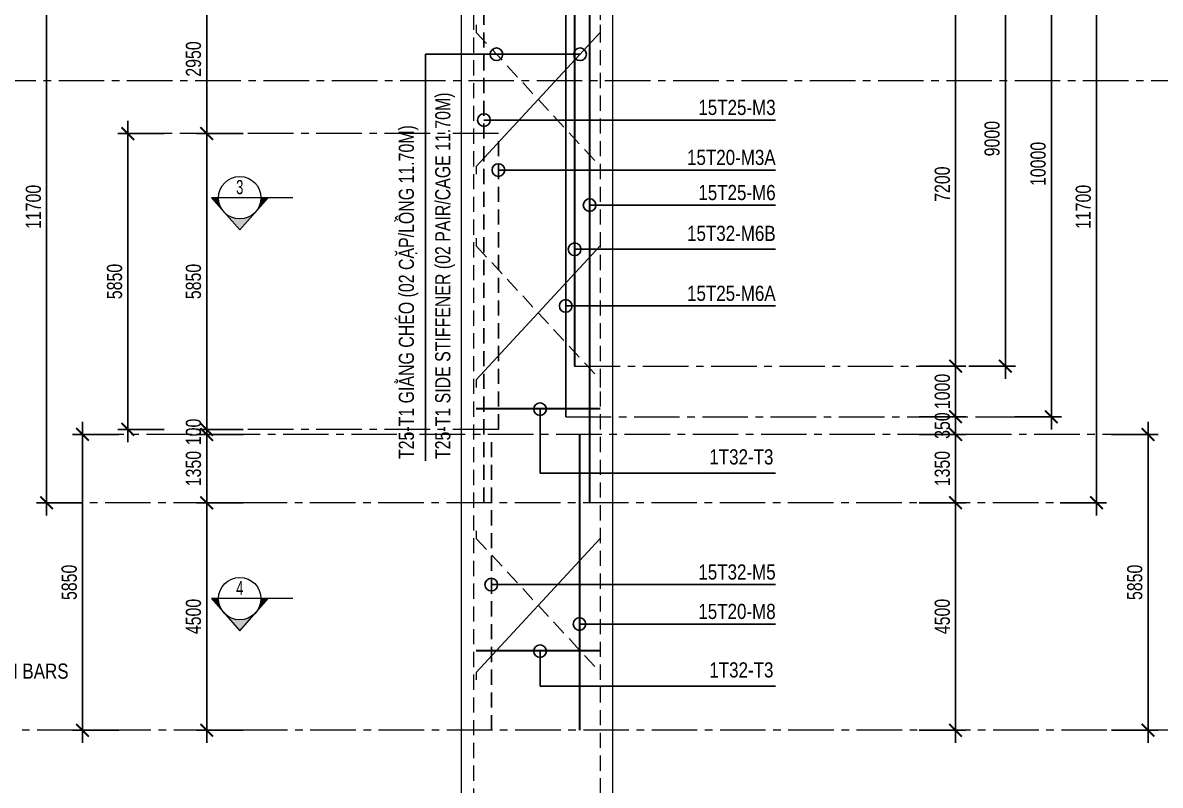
# Model space of a CAD drawing. Header units: millimetres. Extents: x 2746337 to 7547699, y -363432 to 15720.
# Drawn here: x 2871188 to 2893677, y -221482 to -206403 of the extents above; entities that cross this region are included whole.
import ezdxf
from ezdxf.enums import TextEntityAlignment as Align

# ---------------------------------------------------------------- set-up
doc = ezdxf.new("R2010")
doc.units = ezdxf.units.MM
doc.header["$LTSCALE"] = 1200
doc.header["$PDMODE"] = 3
for name, pattern in [('CENTER2', [1.125, 0.75, -0.125, 0.125, -0.125]), ('CONTINOUS', [0]), ('HIDDEN', [0.375, 0.25, -0.125])]:
    doc.linetypes.add(name, pattern=pattern)
for name, color, linetype, lineweight in [('1', 9, 'Continuous', 13), ('BOUND', 3, 'Continuous', 20), ('C1CO', 4, 'Continuous', 35), ('Grid line', 160, 'CENTER2', 5), ('HIDE', 8, 'HIDDEN', 13), ('K-THUOC', 1, 'Continuous', 18), ('LEADER', 8, 'Continuous', 9), ('T1CO', 4, 'Continuous', 20), ('T1HI', 4, 'HIDDEN', 13), ('TCCO', 4, 'Continuous', 35), ('TCHI', 4, 'HIDDEN', 30), ('TEXTMA', 2, 'Continuous', 13), ('TEXTVN', 2, 'Continuous', 20)]:
    doc.layers.add(name, color=color, linetype=linetype, lineweight=lineweight)
doc.styles.add('DB_Arial', font='arial.ttf', dxfattribs={"width": 0.8})
doc.styles.add('SMTEXT', font='arial.ttf', dxfattribs={"width": 0.75})
doc.styles.add('TEXTVN', font='VHELVCN.TTF', dxfattribs={"width": 0.8})
doc.dimstyles.new('BSV1-100', dxfattribs={"dimtxt": 300, "dimasz": 250, "dimexe": 200, "dimexo": 0, "dimgap": 108, "dimtad": 1, "dimdec": 0, "dimdsep": 46, "dimtxsty": 'SMTEXT', "dimblk": 'ARCHTICK', "dimcen": 100, "dimdle": 250, "dimclrd": 256, "dimclre": 256, "dimclrt": 1, "dimadec": 0, "dimazin": 0, "dimtfac": 1, "dimtdec": 0, "dimtix": 1, "dimtmove": 2, "dimatfit": 3, "dimfxl": 720, "dimfxlon": 1, "dimtolj": 1, "dimtzin": 0, "dimarcsym": 0})
doc.dimstyles.new('BSV25', dxfattribs={"dimtxt": 300, "dimasz": 250, "dimexe": 200, "dimexo": 0, "dimgap": 108, "dimtad": 1, "dimdec": 0, "dimlfac": 0.25, "dimdsep": 46, "dimtxsty": 'SMTEXT', "dimblk": 'ARCHTICK', "dimcen": 100, "dimdle": 250, "dimclrd": 256, "dimclre": 256, "dimclrt": 2, "dimadec": 0, "dimazin": 0, "dimtfac": 1, "dimtdec": 0, "dimtix": 1, "dimtmove": 2, "dimatfit": 3, "dimfxl": 800, "dimfxlon": 1, "dimtolj": 1, "dimtzin": 0, "dimarcsym": 0})

# ---------------------------------------------------------------- blocks, each defined once
blk = doc.blocks.new('_ArchTick')
at = {"color": 0, "linetype": 'ByBlock', "const_width": 0.15}
blk.add_lwpolyline([(-0.5, -0.5), (0.5, 0.5)], dxfattribs=at)
blk = doc.blocks.new('*D1327')
at = {"layer": 'Defpoints', "color": 0, "transparency": 16777216}
for p in [(2879855, -203245), (2866096, -206245), (2879855, -206245)]:
    blk.add_point(p, dxfattribs=at)
at = {"layer": 'K-THUOC', "lineweight": -2, "transparency": 16777216}
for p, q in [((2866096, -202995), (2866096, -206495)), ((2866816, -203245), (2865896, -203245)), ((2866816, -206245), (2865896, -206245))]:
    blk.add_line(p, q, dxfattribs=at)
at = {"layer": 'K-THUOC', "lineweight": -2, "transparency": 16777216, "xscale": 250, "yscale": 250, "zscale": 250}
for p, rotation in [((2866096, -203245), 90), ((2866096, -206245), 270)]:
    blk.add_blockref('_ArchTick', p, dxfattribs=dict(at, rotation=rotation))
at = {"layer": 'K-THUOC', "color": 1, "transparency": 16777216, "char_height": 300, "attachment_point": 5, "rotation": 90, "style": 'SMTEXT'}
for s, insert in [('\\A1;T12a200-L1,L2,L3', (2866384, -204745)), ('\\A1;3000', (2865834, -204745))]:
    blk.add_mtext(s, dxfattribs=dict(at, insert=insert))
blk = doc.blocks.new('*D1328')
at = {"layer": 'Defpoints', "color": 0, "transparency": 16777216}
for p in [(2879855, -206245), (2866096, -220395), (2872898, -220395)]:
    blk.add_point(p, dxfattribs=at)
at = {"layer": 'K-THUOC', "lineweight": -2, "transparency": 16777216}
for p, q in [((2866096, -205995), (2866096, -220645)), ((2866816, -206245), (2865896, -206245)), ((2866816, -220395), (2865896, -220395))]:
    blk.add_line(p, q, dxfattribs=at)
at = {"layer": 'K-THUOC', "lineweight": -2, "transparency": 16777216, "xscale": 250, "yscale": 250, "zscale": 250}
for p, rotation in [((2866096, -206245), 90), ((2866096, -220395), 270)]:
    blk.add_blockref('_ArchTick', p, dxfattribs=dict(at, rotation=rotation))
at = {"layer": 'K-THUOC', "color": 1, "transparency": 16777216, "char_height": 300, "attachment_point": 5, "rotation": 90, "style": 'SMTEXT'}
for s, insert in [('\\A1;T12a300-L1,L2,L3', (2866384, -213320)), ('\\A1;14150', (2865835, -213320))]:
    blk.add_mtext(s, dxfattribs=dict(at, insert=insert))
blk = doc.blocks.new('SIGSEC')
at = {"layer": '1', "lineweight": 9}
h = blk.add_hatch(color=256, dxfattribs=at)
h.dxf.hatch_style = 1
h.paths.add_polyline_path([(-420, 0), (-560, 0), (-315, -278, -0.182676)])
h = blk.add_hatch(color=256, dxfattribs=at)
h.dxf.hatch_style = 1
h.paths.add_polyline_path([(560, 0), (420, 0, -0.182676), (315, -278)])
h = blk.add_hatch(color=256, dxfattribs=at)
h.dxf.hatch_style = 1
h.paths.add_polyline_path([(315, -278, -0.451416), (-315, -278), (0, -635)])
at = {"layer": '1', "lineweight": 9, "elevation": 0}
blk.add_lwpolyline([(1050, 0), (-560, 0), (0, -635), (560, 0)], dxfattribs=at)
at = {"layer": '1', "lineweight": 9}
blk.add_circle((0, 0), 420, dxfattribs=at)
at = {"layer": 'BOUND', "lineweight": 9, "style": 'TEXTVN', "width": 0.8}
blk.add_attdef('SEC', text='', height=280, dxfattribs=at).set_placement((0, 210, 0), align=Align.MIDDLE_CENTER)
blk = doc.blocks.new('*D1332')
at = {"layer": 'Defpoints', "color": 0, "transparency": 16777216}
for p in [(2896467, -203745), (2865080, -207545), (2897724, -207545)]:
    blk.add_point(p, dxfattribs=at)
at = {"layer": 'K-THUOC', "lineweight": -2, "transparency": 16777216}
for p, q in [((2865080, -203495), (2865080, -207795)), ((2865800, -203745), (2864880, -203745)), ((2865800, -207545), (2864880, -207545))]:
    blk.add_line(p, q, dxfattribs=at)
at = {"layer": 'K-THUOC', "lineweight": -2, "transparency": 16777216, "xscale": 250, "yscale": 250, "zscale": 250}
for p, rotation in [((2865080, -203745), 90), ((2865080, -207545), 270)]:
    blk.add_blockref('_ArchTick', p, dxfattribs=dict(at, rotation=rotation))
at = {"layer": 'K-THUOC', "color": 1, "transparency": 16777216, "insert": (2864819, -205645), "char_height": 300, "attachment_point": 5, "rotation": 90, "style": 'SMTEXT'}
blk.add_mtext('\\A1;3800', dxfattribs=at)
blk = doc.blocks.new('*D1338')
at = {"layer": 'Defpoints', "color": 0, "transparency": 16777216}
for p in [(2882855, -205995), (2882855, -213195), (2889630, -213195)]:
    blk.add_point(p, dxfattribs=at)
at = {"layer": 'K-THUOC', "lineweight": -2, "transparency": 16777216}
for p, q in [((2889630, -205745), (2889630, -213445)), ((2888910, -205995), (2889830, -205995)), ((2888910, -213195), (2889830, -213195))]:
    blk.add_line(p, q, dxfattribs=at)
at = {"layer": 'K-THUOC', "lineweight": -2, "transparency": 16777216, "xscale": 250, "yscale": 250, "zscale": 250}
for p, rotation in [((2889630, -205995), 90), ((2889630, -213195), 270)]:
    blk.add_blockref('_ArchTick', p, dxfattribs=dict(at, rotation=rotation))
at = {"layer": 'K-THUOC', "color": 1, "transparency": 16777216, "insert": (2889369, -209595), "char_height": 300, "attachment_point": 5, "rotation": 90, "style": 'SMTEXT'}
blk.add_mtext('\\A1;7200', dxfattribs=at)
blk = doc.blocks.new('*D1339')
at = {"layer": 'Defpoints', "color": 0, "transparency": 16777216}
for p in [(2882855, -214195), (2882855, -214545), (2889630, -214545)]:
    blk.add_point(p, dxfattribs=at)
at = {"layer": 'K-THUOC', "lineweight": -2, "transparency": 16777216}
for p, q in [((2889630, -214195), (2889630, -213945)), ((2888910, -214195), (2889830, -214195)), ((2889630, -214195), (2889630, -214545)), ((2888910, -214545), (2889830, -214545)), ((2889630, -214545), (2889630, -214795))]:
    blk.add_line(p, q, dxfattribs=at)
at = {"layer": 'K-THUOC', "lineweight": -2, "transparency": 16777216, "xscale": 250, "yscale": 250, "zscale": 250}
for p, rotation in [((2889630, -214195), 270), ((2889630, -214545), 90)]:
    blk.add_blockref('_ArchTick', p, dxfattribs=dict(at, rotation=rotation))
at = {"layer": 'K-THUOC', "color": 1, "transparency": 16777216, "insert": (2889369, -214370), "char_height": 300, "attachment_point": 5, "rotation": 90, "style": 'SMTEXT'}
blk.add_mtext('\\A1;350', dxfattribs=at)
blk = doc.blocks.new('*D1340')
at = {"layer": 'Defpoints', "color": 0, "transparency": 16777216}
for p in [(2882855, -214545), (2882855, -215895), (2889630, -215895)]:
    blk.add_point(p, dxfattribs=at)
at = {"layer": 'K-THUOC', "lineweight": -2, "transparency": 16777216}
for p, q in [((2889630, -214295), (2889630, -216145)), ((2888910, -214545), (2889830, -214545)), ((2888910, -215895), (2889830, -215895))]:
    blk.add_line(p, q, dxfattribs=at)
at = {"layer": 'K-THUOC', "lineweight": -2, "transparency": 16777216, "xscale": 250, "yscale": 250, "zscale": 250}
for p, rotation in [((2889630, -214545), 90), ((2889630, -215895), 270)]:
    blk.add_blockref('_ArchTick', p, dxfattribs=dict(at, rotation=rotation))
at = {"layer": 'K-THUOC', "color": 1, "transparency": 16777216, "insert": (2889369, -215220), "char_height": 300, "attachment_point": 5, "rotation": 90, "style": 'SMTEXT'}
blk.add_mtext('\\A1;1350', dxfattribs=at)
blk = doc.blocks.new('*D1341')
at = {"layer": 'Defpoints', "color": 0, "transparency": 16777216}
for p in [(2882505, -215895), (2882855, -220395), (2889630, -220395)]:
    blk.add_point(p, dxfattribs=at)
at = {"layer": 'K-THUOC', "lineweight": -2, "transparency": 16777216}
for p, q in [((2889630, -215645), (2889630, -220645)), ((2888910, -215895), (2889830, -215895)), ((2888910, -220395), (2889830, -220395))]:
    blk.add_line(p, q, dxfattribs=at)
at = {"layer": 'K-THUOC', "lineweight": -2, "transparency": 16777216, "xscale": 250, "yscale": 250, "zscale": 250}
for p, rotation in [((2889630, -215895), 90), ((2889630, -220395), 270)]:
    blk.add_blockref('_ArchTick', p, dxfattribs=dict(at, rotation=rotation))
at = {"layer": 'K-THUOC', "color": 1, "transparency": 16777216, "insert": (2889369, -218145), "char_height": 300, "attachment_point": 5, "rotation": 90, "style": 'SMTEXT'}
blk.add_mtext('\\A1;4500', dxfattribs=at)
blk = doc.blocks.new('*D1342')
at = {"layer": 'Defpoints', "color": 0, "transparency": 16777216}
for p in [(2882355, -214545), (2893435, -214545), (2882355, -220395)]:
    blk.add_point(p, dxfattribs=at)
at = {"layer": 'K-THUOC', "lineweight": -2, "transparency": 16777216}
for p, q in [((2893435, -220645), (2893435, -214295)), ((2892715, -214545), (2893635, -214545)), ((2892715, -220395), (2893635, -220395))]:
    blk.add_line(p, q, dxfattribs=at)
at = {"layer": 'K-THUOC', "lineweight": -2, "transparency": 16777216, "xscale": 250, "yscale": 250, "zscale": 250}
for p, rotation in [((2893435, -214545), 90), ((2893435, -220395), 270)]:
    blk.add_blockref('_ArchTick', p, dxfattribs=dict(at, rotation=rotation))
at = {"layer": 'K-THUOC', "color": 1, "transparency": 16777216, "insert": (2893174, -217470), "char_height": 300, "attachment_point": 5, "rotation": 90, "style": 'SMTEXT'}
blk.add_mtext('\\A1;5850', dxfattribs=at)
blk = doc.blocks.new('*D1343')
at = {"layer": 'Defpoints', "color": 0, "transparency": 16777216}
for p in [(2881804, -204195), (2892417, -204195), (2881804, -215895)]:
    blk.add_point(p, dxfattribs=at)
at = {"layer": 'K-THUOC', "lineweight": -2, "transparency": 16777216}
for p, q in [((2892417, -216145), (2892417, -203945)), ((2891697, -204195), (2892617, -204195)), ((2891697, -215895), (2892617, -215895))]:
    blk.add_line(p, q, dxfattribs=at)
at = {"layer": 'K-THUOC', "lineweight": -2, "transparency": 16777216, "xscale": 250, "yscale": 250, "zscale": 250}
for p, rotation in [((2892417, -204195), 90), ((2892417, -215895), 270)]:
    blk.add_blockref('_ArchTick', p, dxfattribs=dict(at, rotation=rotation))
at = {"layer": 'K-THUOC', "color": 1, "transparency": 16777216, "insert": (2892156, -210045), "char_height": 300, "attachment_point": 5, "rotation": 90, "style": 'SMTEXT'}
blk.add_mtext('\\A1;11700', dxfattribs=at)
blk = doc.blocks.new('*D1346')
at = {"layer": 'Defpoints', "color": 0, "transparency": 16777216}
for p in [(2881504, -204195), (2891524, -204195), (2881504, -214195)]:
    blk.add_point(p, dxfattribs=at)
at = {"layer": 'K-THUOC', "lineweight": -2, "transparency": 16777216}
for p, q in [((2891524, -214445), (2891524, -203945)), ((2890804, -204195), (2891724, -204195)), ((2890804, -214195), (2891724, -214195))]:
    blk.add_line(p, q, dxfattribs=at)
at = {"layer": 'K-THUOC', "lineweight": -2, "transparency": 16777216, "xscale": 250, "yscale": 250, "zscale": 250}
for p, rotation in [((2891524, -204195), 90), ((2891524, -214195), 270)]:
    blk.add_blockref('_ArchTick', p, dxfattribs=dict(at, rotation=rotation))
at = {"layer": 'K-THUOC', "color": 1, "transparency": 16777216, "insert": (2891263, -209195), "char_height": 300, "attachment_point": 5, "rotation": 90, "style": 'SMTEXT'}
blk.add_mtext('\\A1;10000', dxfattribs=at)
blk = doc.blocks.new('*D1347')
at = {"layer": 'Defpoints', "color": 0, "transparency": 16777216}
for p in [(2882098, -204195), (2890614, -204195), (2882098, -213195)]:
    blk.add_point(p, dxfattribs=at)
at = {"layer": 'K-THUOC', "lineweight": -2, "transparency": 16777216}
for p, q in [((2890614, -213445), (2890614, -203945)), ((2889894, -204195), (2890814, -204195)), ((2889894, -213195), (2890814, -213195))]:
    blk.add_line(p, q, dxfattribs=at)
at = {"layer": 'K-THUOC', "lineweight": -2, "transparency": 16777216, "xscale": 250, "yscale": 250, "zscale": 250}
for p, rotation in [((2890614, -204195), 90), ((2890614, -213195), 270)]:
    blk.add_blockref('_ArchTick', p, dxfattribs=dict(at, rotation=rotation))
at = {"layer": 'K-THUOC', "color": 1, "transparency": 16777216, "insert": (2890353, -208695), "char_height": 300, "attachment_point": 5, "rotation": 90, "style": 'SMTEXT'}
blk.add_mtext('\\A1;9000', dxfattribs=at)
blk = doc.blocks.new('*D1350')
at = {"layer": 'Defpoints', "color": 0, "transparency": 16777216}
for p in [(2879831, -205645), (2874825, -208595), (2879831, -208595)]:
    blk.add_point(p, dxfattribs=at)
at = {"layer": 'K-THUOC', "lineweight": -2, "transparency": 16777216}
for p, q in [((2874825, -205395), (2874825, -208845)), ((2875545, -205645), (2874625, -205645)), ((2875545, -208595), (2874625, -208595))]:
    blk.add_line(p, q, dxfattribs=at)
at = {"layer": 'K-THUOC', "lineweight": -2, "transparency": 16777216, "xscale": 250, "yscale": 250, "zscale": 250}
for p, rotation in [((2874825, -205645), 90), ((2874825, -208595), 270)]:
    blk.add_blockref('_ArchTick', p, dxfattribs=dict(at, rotation=rotation))
at = {"layer": 'K-THUOC', "color": 1, "transparency": 16777216, "insert": (2874564, -207120), "char_height": 300, "attachment_point": 5, "rotation": 90, "style": 'SMTEXT'}
blk.add_mtext('\\A1;2950', dxfattribs=at)
blk = doc.blocks.new('*D1351')
at = {"layer": 'Defpoints', "color": 0, "transparency": 16777216}
for p in [(2879831, -215895), (2874825, -220395), (2879831, -220395)]:
    blk.add_point(p, dxfattribs=at)
at = {"layer": 'K-THUOC', "lineweight": -2, "transparency": 16777216}
for p, q in [((2874825, -215645), (2874825, -220645)), ((2875545, -215895), (2874625, -215895)), ((2875545, -220395), (2874625, -220395))]:
    blk.add_line(p, q, dxfattribs=at)
at = {"layer": 'K-THUOC', "lineweight": -2, "transparency": 16777216, "xscale": 250, "yscale": 250, "zscale": 250}
for p, rotation in [((2874825, -215895), 90), ((2874825, -220395), 270)]:
    blk.add_blockref('_ArchTick', p, dxfattribs=dict(at, rotation=rotation))
at = {"layer": 'K-THUOC', "color": 1, "transparency": 16777216, "insert": (2874564, -218145), "char_height": 300, "attachment_point": 5, "rotation": 90, "style": 'SMTEXT'}
blk.add_mtext('\\A1;4500', dxfattribs=at)
blk = doc.blocks.new('*D1352')
at = {"layer": 'Defpoints', "color": 0, "transparency": 16777216}
for p in [(2871660, -204195), (2880031, -204195), (2880031, -215895)]:
    blk.add_point(p, dxfattribs=at)
at = {"layer": 'K-THUOC', "lineweight": -2, "transparency": 16777216}
for p, q in [((2871660, -216145), (2871660, -203945)), ((2872380, -204195), (2871460, -204195)), ((2872380, -215895), (2871460, -215895))]:
    blk.add_line(p, q, dxfattribs=at)
at = {"layer": 'K-THUOC', "lineweight": -2, "transparency": 16777216, "xscale": 250, "yscale": 250, "zscale": 250}
for p, rotation in [((2871660, -204195), 90), ((2871660, -215895), 270)]:
    blk.add_blockref('_ArchTick', p, dxfattribs=dict(at, rotation=rotation))
at = {"layer": 'K-THUOC', "color": 1, "transparency": 16777216, "insert": (2871399, -210045), "char_height": 300, "attachment_point": 5, "rotation": 90, "style": 'SMTEXT'}
blk.add_mtext('\\A1;11700', dxfattribs=at)
blk = doc.blocks.new('*D1360')
at = {"layer": 'Defpoints', "color": 0, "transparency": 16777216}
for p in [(2897483, -194895), (2891936, -220395), (2902651, -220395)]:
    blk.add_point(p, dxfattribs=at)
at = {"layer": 'K-THUOC', "lineweight": -2, "transparency": 16777216}
for p, q in [((2902651, -194645), (2902651, -220645)), ((2901931, -194895), (2902851, -194895)), ((2901931, -220395), (2902851, -220395))]:
    blk.add_line(p, q, dxfattribs=at)
at = {"layer": 'K-THUOC', "lineweight": -2, "transparency": 16777216, "xscale": 250, "yscale": 250, "zscale": 250}
for p, rotation in [((2902651, -194895), 90), ((2902651, -220395), 270)]:
    blk.add_blockref('_ArchTick', p, dxfattribs=dict(at, rotation=rotation))
at = {"layer": 'K-THUOC', "color": 1, "transparency": 16777216, "insert": (2902390, -207645), "char_height": 300, "attachment_point": 5, "rotation": 90, "style": 'SMTEXT'}
blk.add_mtext('\\A1;25500', dxfattribs=at)
blk = doc.blocks.new('*D1361')
at = {"layer": 'Defpoints', "color": 0, "transparency": 16777216}
for p in [(2891936, -220395), (2893508, -239395), (2902651, -239395)]:
    blk.add_point(p, dxfattribs=at)
at = {"layer": 'K-THUOC', "lineweight": -2, "transparency": 16777216}
for p, q in [((2902651, -220145), (2902651, -239645)), ((2901931, -220395), (2902851, -220395)), ((2901931, -239395), (2902851, -239395))]:
    blk.add_line(p, q, dxfattribs=at)
at = {"layer": 'K-THUOC', "lineweight": -2, "transparency": 16777216, "xscale": 250, "yscale": 250, "zscale": 250}
for p, rotation in [((2902651, -220395), 90), ((2902651, -239395), 270)]:
    blk.add_blockref('_ArchTick', p, dxfattribs=dict(at, rotation=rotation))
at = {"layer": 'K-THUOC', "color": 1, "transparency": 16777216, "insert": (2902390, -229895), "char_height": 300, "attachment_point": 5, "rotation": 90, "style": 'SMTEXT'}
blk.add_mtext('\\A1;19000', dxfattribs=at)
blk = doc.blocks.new('*D1362')
at = {"layer": 'Defpoints', "color": 0, "transparency": 16777216}
for p in [(2896683, -194395), (2903712, -194395), (2891936, -220395)]:
    blk.add_point(p, dxfattribs=at)
at = {"layer": 'K-THUOC', "lineweight": -2, "transparency": 16777216}
for p, q in [((2903712, -220645), (2903712, -194145)), ((2902992, -194395), (2903912, -194395)), ((2902992, -220395), (2903912, -220395))]:
    blk.add_line(p, q, dxfattribs=at)
at = {"layer": 'K-THUOC', "lineweight": -2, "transparency": 16777216, "xscale": 250, "yscale": 250, "zscale": 250}
for p, rotation in [((2903712, -194395), 90), ((2903712, -220395), 270)]:
    blk.add_blockref('_ArchTick', p, dxfattribs=dict(at, rotation=rotation))
at = {"layer": 'K-THUOC', "color": 1, "transparency": 16777216, "insert": (2903451, -207395), "char_height": 300, "attachment_point": 5, "rotation": 90, "style": 'SMTEXT'}
blk.add_mtext('\\A1;26000', dxfattribs=at)
blk = doc.blocks.new('lop2-type2')
at = {"layer": 'TCHI', "color": 6, "linetype": 'CONTINOUS'}
for p, q in [((2735120, -11600), (2735120, -5750)), ((2735270, -19800), (2735270, -9800))]:
    blk.add_line(p, q, dxfattribs=at)
blk = doc.blocks.new('lop1-type2')
at = {"layer": 'C1CO'}
for p, q in [((2730241, 450), (2730241, -4100)), ((2730091, -2600), (2730091, -11600)), ((2730241, -9800), (2730241, -21500)), ((2730041, -20150), (2730041, -26000))]:
    blk.add_line(p, q, dxfattribs=at)
at = {"layer": 'TCCO'}
blk.add_line((2729944, -9800), (2729944, -18800), dxfattribs=at)
blk = doc.blocks.new('T.lopđat-type 2')
at = {"layer": 'TCHI', "linetype": 'HIDDEN'}
for p, q in [((2968545, -11250), (2968545, 450)), ((2968395, -21500), (2968395, -9800)), ((2968545, -26000), (2968545, -20150))]:
    blk.add_line(p, q, dxfattribs=at)
at = {"layer": 'TCHI', "color": 6, "linetype": 'HIDDEN'}
for p, q in [((2968743, -10300), (2968743, -2500)), ((2968681, -20050), (2968681, -14200))]:
    blk.add_line(p, q, dxfattribs=at)
blk = doc.blocks.new('*D1401')
at = {"layer": 'Defpoints', "color": 0, "transparency": 16777216}
for p in [(2879855, -208595), (2874825, -214445), (2879855, -214445)]:
    blk.add_point(p, dxfattribs=at)
at = {"layer": 'K-THUOC', "lineweight": -2, "transparency": 16777216}
for p, q in [((2874825, -208345), (2874825, -214695)), ((2875545, -208595), (2874625, -208595)), ((2875545, -214445), (2874625, -214445))]:
    blk.add_line(p, q, dxfattribs=at)
at = {"layer": 'K-THUOC', "lineweight": -2, "transparency": 16777216, "xscale": 250, "yscale": 250, "zscale": 250}
for p, rotation in [((2874825, -208595), 90), ((2874825, -214445), 270)]:
    blk.add_blockref('_ArchTick', p, dxfattribs=dict(at, rotation=rotation))
at = {"layer": 'K-THUOC', "color": 1, "transparency": 16777216, "insert": (2874564, -211520), "char_height": 300, "attachment_point": 5, "rotation": 90, "style": 'SMTEXT'}
blk.add_mtext('\\A1;5850', dxfattribs=at)
blk = doc.blocks.new('*D1402')
at = {"layer": 'Defpoints', "color": 0, "transparency": 16777216}
for p in [(2880836, -214445), (2874825, -214545), (2880700, -214545)]:
    blk.add_point(p, dxfattribs=at)
at = {"layer": 'K-THUOC', "lineweight": -2, "transparency": 16777216}
for p, q in [((2874825, -214445), (2874825, -214195)), ((2875545, -214445), (2874625, -214445)), ((2874825, -214445), (2874825, -214545)), ((2875545, -214545), (2874625, -214545)), ((2874825, -214545), (2874825, -214795))]:
    blk.add_line(p, q, dxfattribs=at)
at = {"layer": 'K-THUOC', "lineweight": -2, "transparency": 16777216, "xscale": 250, "yscale": 250, "zscale": 250}
for p, rotation in [((2874825, -214445), 270), ((2874825, -214545), 90)]:
    blk.add_blockref('_ArchTick', p, dxfattribs=dict(at, rotation=rotation))
at = {"layer": 'K-THUOC', "color": 1, "transparency": 16777216, "insert": (2874564, -214495), "char_height": 300, "attachment_point": 5, "rotation": 90, "style": 'SMTEXT'}
blk.add_mtext('\\A1;100', dxfattribs=at)
blk = doc.blocks.new('*D1403')
at = {"layer": 'Defpoints', "color": 0, "transparency": 16777216}
for p in [(2880405, -214545), (2874825, -215895), (2880405, -215895)]:
    blk.add_point(p, dxfattribs=at)
at = {"layer": 'K-THUOC', "lineweight": -2, "transparency": 16777216}
for p, q in [((2874825, -214295), (2874825, -216145)), ((2875545, -214545), (2874625, -214545)), ((2875545, -215895), (2874625, -215895))]:
    blk.add_line(p, q, dxfattribs=at)
at = {"layer": 'K-THUOC', "lineweight": -2, "transparency": 16777216, "xscale": 250, "yscale": 250, "zscale": 250}
for p, rotation in [((2874825, -214545), 90), ((2874825, -215895), 270)]:
    blk.add_blockref('_ArchTick', p, dxfattribs=dict(at, rotation=rotation))
at = {"layer": 'K-THUOC', "color": 1, "transparency": 16777216, "insert": (2874564, -215220), "char_height": 300, "attachment_point": 5, "rotation": 90, "style": 'SMTEXT'}
blk.add_mtext('\\A1;1350', dxfattribs=at)
blk = doc.blocks.new('*D1405')
at = {"layer": 'Defpoints', "color": 0, "transparency": 16777216}
for p in [(2872369, -214545), (2880562, -214545), (2880562, -220395)]:
    blk.add_point(p, dxfattribs=at)
at = {"layer": 'K-THUOC', "lineweight": -2, "transparency": 16777216}
for p, q in [((2872369, -220645), (2872369, -214295)), ((2873089, -214545), (2872169, -214545)), ((2873089, -220395), (2872169, -220395))]:
    blk.add_line(p, q, dxfattribs=at)
at = {"layer": 'K-THUOC', "lineweight": -2, "transparency": 16777216, "xscale": 250, "yscale": 250, "zscale": 250}
for p, rotation in [((2872369, -214545), 90), ((2872369, -220395), 270)]:
    blk.add_blockref('_ArchTick', p, dxfattribs=dict(at, rotation=rotation))
at = {"layer": 'K-THUOC', "color": 1, "transparency": 16777216, "insert": (2872108, -217470), "char_height": 300, "attachment_point": 5, "rotation": 90, "style": 'SMTEXT'}
blk.add_mtext('\\A1;5850', dxfattribs=at)
blk = doc.blocks.new('*D1406')
at = {"layer": 'Defpoints', "color": 0, "transparency": 16777216}
for p in [(2882855, -213195), (2882855, -214194), (2889630, -214194)]:
    blk.add_point(p, dxfattribs=at)
at = {"layer": 'K-THUOC', "lineweight": -2, "transparency": 16777216}
for p, q in [((2889630, -212945), (2889630, -214444)), ((2888910, -213195), (2889830, -213195)), ((2888910, -214194), (2889830, -214194))]:
    blk.add_line(p, q, dxfattribs=at)
at = {"layer": 'K-THUOC', "lineweight": -2, "transparency": 16777216, "xscale": 250, "yscale": 250, "zscale": 250}
for p, rotation in [((2889630, -213195), 90), ((2889630, -214194), 270)]:
    blk.add_blockref('_ArchTick', p, dxfattribs=dict(at, rotation=rotation))
at = {"layer": 'K-THUOC', "color": 1, "transparency": 16777216, "insert": (2889369, -213694), "char_height": 300, "attachment_point": 5, "rotation": 90, "style": 'SMTEXT'}
blk.add_mtext('\\A1;1000', dxfattribs=at)
blk = doc.blocks.new('*D1407')
at = {"layer": 'Defpoints', "color": 0, "transparency": 16777216}
for p in [(2877847, -208595), (2873265, -214445), (2877847, -214445)]:
    blk.add_point(p, dxfattribs=at)
at = {"layer": 'K-THUOC', "lineweight": -2, "transparency": 16777216}
for p, q in [((2873265, -208345), (2873265, -214695)), ((2873985, -208595), (2873065, -208595)), ((2873985, -214445), (2873065, -214445))]:
    blk.add_line(p, q, dxfattribs=at)
at = {"layer": 'K-THUOC', "lineweight": -2, "transparency": 16777216, "xscale": 250, "yscale": 250, "zscale": 250}
for p, rotation in [((2873265, -208595), 90), ((2873265, -214445), 270)]:
    blk.add_blockref('_ArchTick', p, dxfattribs=dict(at, rotation=rotation))
at = {"layer": 'K-THUOC', "color": 1, "transparency": 16777216, "insert": (2873004, -211520), "char_height": 300, "attachment_point": 5, "rotation": 90, "style": 'SMTEXT'}
blk.add_mtext('\\A1;5850', dxfattribs=at)

msp = doc.modelspace()

# ---------------------------------------------------------------- linework, layer by layer
at = {"layer": 'BOUND'}
msp.add_line((2879855.2, -193984.7), (2879855.2, -239394.7), dxfattribs=at)
msp.add_lwpolyline([(2879855.2, -239394.7), (2882855.2, -239394.7), (2882855.2, -194894.7), (2879855.2, -194894.7)], close=True, dxfattribs=at)
at = {"layer": 'C1CO'}
for p, q in [((2880155.2, -214032.9), (2882605.2, -214032.9)), ((2880155.2, -218818.7), (2882605.2, -218818.7))]:
    msp.add_line(p, q, dxfattribs=at)
at = {"layer": 'Grid line', "color": 2}
msp.add_line((2861098.5, -207544.7), (2897551.4, -207544.7), dxfattribs=at)
at = {"layer": 'Grid line'}
for p, q in [((2880590.9, -208594.7), (2873794.8, -208594.7)), ((2882098.4, -213194.7), (2890813.7, -213194.7)), ((2881923.7, -214194.7), (2891724.3, -214194.7)), ((2880590.9, -214444.7), (2875365.5, -214444.7)), ((2893434.9, -214545.2), (2873090.2, -214545.2)), ((2892616.8, -215895.2), (2871460.3, -215895.2)), ((2902073.3, -220394.7), (2866455.3, -220394.7))]:
    msp.add_line(p, q, dxfattribs=at)
at = {"layer": 'HIDE'}
for p, q in [((2880105.2, -239394.7), (2880105.2, -193894.7)), ((2882605.2, -193894.7), (2882605.2, -239394.7))]:
    msp.add_line(p, q, dxfattribs=at)
at = {"layer": 'T1CO'}
for points in [[(2882605.2, -206445), (2882605.2, -206595), (2880155.2, -209245), (2880155.2, -209395)], [(2882605.2, -210665.5), (2882605.2, -210815.5), (2880155.2, -213465.5), (2880155.2, -213615.5)], [(2882605.2, -216450.5), (2882605.2, -216600.5), (2880155.2, -219250.5), (2880155.2, -219400.5)]]:
    msp.add_lwpolyline(points, dxfattribs=at)
at = {"layer": 'T1HI'}
for points in [[(2880155.2, -206445), (2880155.2, -206595), (2882605.2, -209245), (2882605.2, -209395)], [(2880155.2, -210665.5), (2880155.2, -210815.5), (2882605.2, -213465.5), (2882605.2, -213615.5)], [(2880155.2, -216450.5), (2880155.2, -216600.5), (2882605.2, -219250.5), (2882605.2, -219400.5)]]:
    msp.add_lwpolyline(points, dxfattribs=at)

# ---------------------------------------------------------------- block references
for name, p in [('T.lopđat-type 2', (-88089.7, -194394.7)), ('lop1-type2', (152154.4, -194394.7)), ('lop2-type2', (146653.5, -194394.7))]:
    msp.add_blockref(name, p)
at = {"layer": '1', "lineweight": 20}
for p, values in [((2875478.2, -209863.7), {'SEC': '3'}), ((2875478.2, -217791.9, 0), {'SEC': '4'})]:
    msp.add_blockref('SIGSEC', p, dxfattribs=at).add_auto_attribs(values)

# ---------------------------------------------------------------- texts
at = {"layer": 'TEXTMA', "style": 'DB_Arial', "width": 0.8}
for s, p in [('15T25-M3', (2886072.9, -208227.1)), ('15T20-M3A', (2886072.9, -209215.7)), ('15T25-M6', (2886072.9, -209910.3)), ('15T32-M6B', (2886072.9, -210717.9)), ('15T25-M6A', (2886072.9, -211903.6)), ('1T32-T3', (2886028.7, -215138.5)), ('15T32-M5', (2886072.9, -217414.5)), ('15T20-M8', (2886072.9, -218194.5)), ('1T32-T3', (2886028.7, -219351.4))]:
    msp.add_text(s, height=300, rotation=360, dxfattribs=at).set_placement(p, align=Align.RIGHT)
at = {"layer": 'TEXTVN', "lineweight": 20, "style": 'SMTEXT', "width": 0.75}
for s, p in [('T25-T1 SIDE STIFFENER (02 PAIR/CAGE 11.70M)', (2879641.8, -215030.6)), ('T25-T1 GIẰNG CHÉO (02 CẶP/LỒNG 11.70M)', (2878921.8, -215030.6))]:
    msp.add_text(s, height=300, rotation=90, dxfattribs=at).set_placement(p)
at = {"layer": 'TEXTVN', "style": 'DB_Arial', "width": 0.8}
msp.add_text('BOTTOM LEVEL OF MAIN BARS', height=300, dxfattribs=at).set_placement((2867027.6, -219374.7))

# ---------------------------------------------------------------- dimensions: what is measured, and where the dimension line sits
at = {"layer": 'K-THUOC'}
for base, p1, p2, picture, middle in [((2903711.7, -194394.7), (2891936.3, -220394.7), (2896682.9, -194394.7), '*D1362', (2903450.5, -207394.7)), ((2902650.8, -220394.7), (2897482.9, -194894.7), (2891936.3, -220394.7), '*D1360', (2902389.7, -207644.7)), ((2865080.3, -207544.7), (2896467.2, -203744.7), (2897723.8, -207544.7), '*D1332', (2864819, -205644.7)), ((2871660.3, -204194.7), (2880030.8, -215894.7), (2880030.8, -204194.7), '*D1352', (2871399.2, -210044.7)), ((2891524.3, -204195), (2881503.8, -214194.7), (2881503.8, -204195), '*D1346', (2891263.2, -209194.9)), ((2892416.8, -204195), (2881803.8, -215894.7), (2881803.8, -204195), '*D1343', (2892155.7, -210044.9)), ((2890613.7153, -204195.2003), (2882098.4192, -213194.7099), (2882098.4192, -204195.2003), '*D1347', (2890352.5434, -208694.9551)), ((2874825, -208594.7), (2879830.8, -205645), (2879830.8, -208594.7), '*D1350', (2874563.8, -207119.9)), ((2889630.2, -213194.7), (2882855.2, -205995), (2882855.2, -213194.7), '*D1338', (2889369, -209594.9)), ((2873265, -214444.7), (2877847, -208594.7), (2877847, -214444.7), '*D1407', (2873003.8, -211519.7)), ((2874825, -214444.7), (2879855.2, -208594.7), (2879855.2, -214444.7), '*D1401', (2874563.8, -211519.7)), ((2889630.2, -214194.3), (2882855.2, -213194.7), (2882855.2, -214194.3), '*D1406', (2889369, -213694.5)), ((2889630.2, -214544.7), (2882855.2, -214194.7), (2882855.2, -214544.7), '*D1339', (2889368.9, -214369.7)), ((2872369.4, -214544.7), (2880562.3, -220394.7), (2880562.3, -214544.7), '*D1405', (2872108.2, -217469.7)), ((2874825, -215895.2), (2880404.9, -214545.2), (2880404.9, -215895.2), '*D1403', (2874563.7, -215220.2)), ((2874825.0199, -214545.1526), (2880835.6631, -214444.7099), (2880699.6172, -214545.1526), '*D1402', (2874563.848, -214494.9312)), ((2893434.9, -214544.7), (2882355.2, -220394.7), (2882355.2, -214544.7), '*D1342', (2893173.7, -217469.7)), ((2889630.2, -215894.7), (2882855.2, -214544.7), (2882855.2, -215894.7), '*D1340', (2889368.9, -215219.7)), ((2874825, -220394.7), (2879830.8, -215894.7), (2879830.8, -220394.7), '*D1351', (2874563.8, -218144.7)), ((2889630.2, -220394.7), (2882505.2, -215894.7), (2882855.2, -220394.7), '*D1341', (2889369, -218144.7)), ((2902650.8, -239394.7), (2891936.3, -220394.7), (2893508, -239394.7), '*D1361', (2902389.7, -229894.7))]:
    dim = msp.add_linear_dim(base=base, p1=p1, p2=p2, angle=90, dimstyle='BSV1-100', dxfattribs=at)
    dim.commit()
    dim.dimension.update_dxf_attribs({"geometry": picture, "text_midpoint": middle})
for base, p1, p2, text, picture, middle in [((2866095.8, -206244.7), (2879855.2, -203244.7), (2879855.2, -206244.7), '<>\\XT12a200-L1,L2,L3', '*D1327', (2866095.8, -204744.7)), ((2866095.8, -220394.7), (2879855.2, -206244.7), (2872898.5, -220394.7), '<>\\XT12a300-L1,L2,L3', '*D1328', (2866095.8, -213319.7))]:
    dim = msp.add_linear_dim(base=base, p1=p1, p2=p2, angle=90, text=text, dimstyle='BSV1-100', dxfattribs=at)
    dim.commit()
    dim.dimension.update_dxf_attribs({"geometry": picture, "text_midpoint": middle})

# ---------------------------------------------------------------- leaders
at = {"layer": 'LEADER'}
for points in [[(2882206.6, -207026.2), (2879148.7, -207026.2), (2879148.7, -213026.2)], [(2880553.9, -207026.2), (2879148.7, -207026.2), (2879148.7, -215064.2)], [(2880304.9, -208327.1), (2886072.9, -208327.1)], [(2880590.9, -209315.7), (2886072.9, -209315.7)], [(2882395.2, -210010.3), (2886072.9, -210010.3)], [(2882098.4, -210882.4), (2886072.9, -210882.4)], [(2881923.7, -212003.6), (2886072.9, -212003.6)], [(2881416.7, -214044.7), (2881416.7, -215310.1), (2886072.9, -215310.1)], [(2880451.8, -217514.5), (2886072.9, -217514.5)], [(2882195.2, -218294.5), (2886072.9, -218294.5)], [(2881416.7, -218830.6), (2881416.7, -219523), (2886072.9, -219523)]]:
    msp.add_leader(points, dimstyle='BSV25', override={"dimldrblk": 'Origin'}, dxfattribs=at)

doc.saveas('drawing.dxf')
